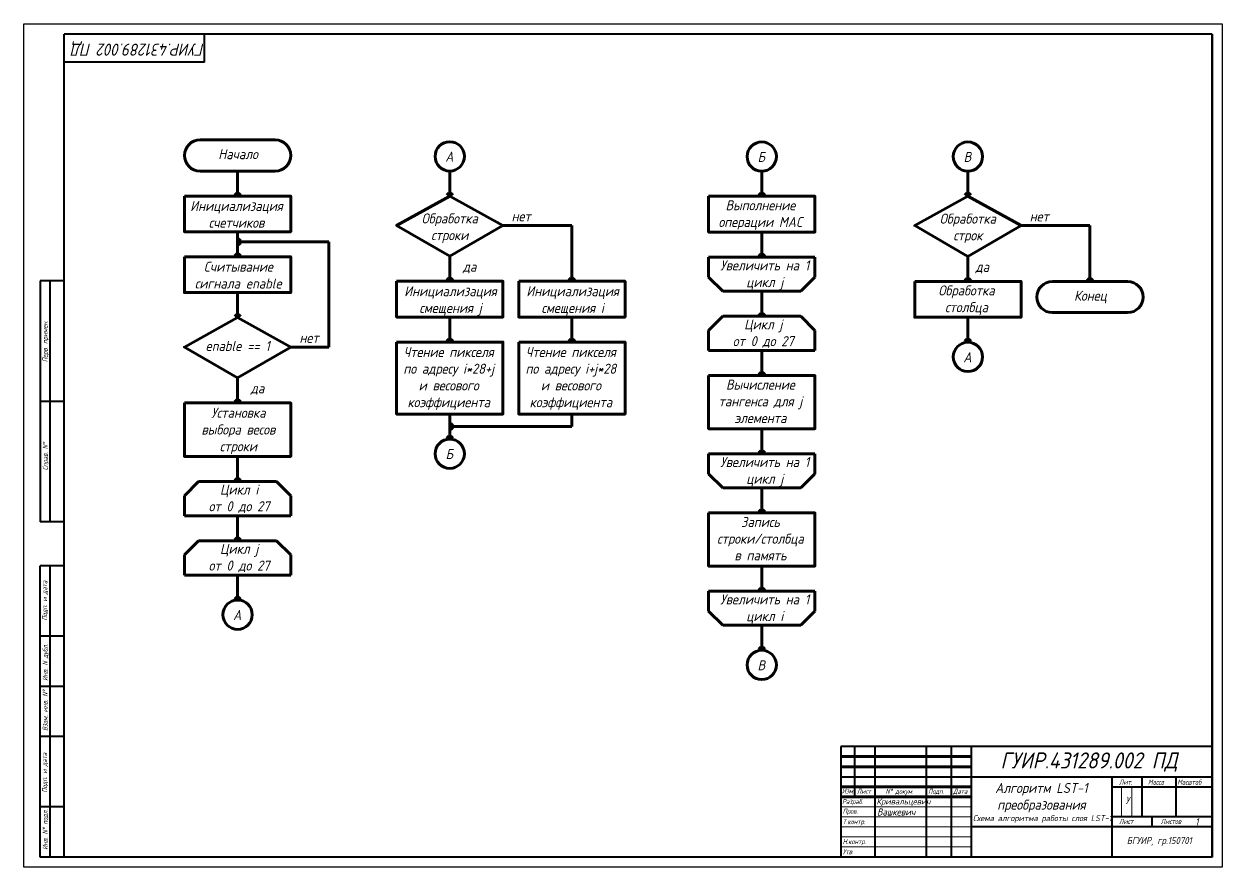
# Model space of a CAD drawing. Header units: millimetres. Extents: x -1351 to 2793, y -4756 to -707.
# Drawn here: x 1340 to 1937, y -1783 to -1363 of the extents above; entities that cross this region are included whole.
import ezdxf

# ---------------------------------------------------------------- set-up
doc = ezdxf.new("R2010")
doc.units = ezdxf.units.MM
doc.header["$LTSCALE"] = 0.5
doc.layers.get('0').update_dxf_attribs({"lineweight": 60})
doc.layers.get('Defpoints').update_dxf_attribs({"color": 5})
doc.layers.add('4-текст', color=7, linetype='Continuous', true_color=0x000000)
for name, color, linetype, lineweight in [('Основная', 7, 'Continuous', 40), ('текст', 7, 'Continuous', 30), ('тонкая', 7, 'Continuous', 20), ('Формат - толстая линия', 7, 'Continuous', 50)]:
    doc.layers.add(name, color=color, linetype=linetype, lineweight=lineweight)
doc.styles.get("Standard").update_dxf_attribs({"font": 'ISOCPEUI.TTF', "width": 0.9})
doc.styles.add('стиль1', font='romans.shx', dxfattribs={"width": 0.75, "oblique": 15, "height": 3.5})

msp = doc.modelspace()

# ---------------------------------------------------------------- linework, layer by layer
for p, q in [((1446.5, -1436.39), (1446.5, -1448.85)), ((1552.2, -1436.39), (1552.2, -1448.85)), ((1707.67, -1436.5), (1707.67, -1448.96)), ((1810.37, -1436.5), (1810.37, -1448.96)), ((1446.5, -1448.85), (1445.02, -1447.37)), ((1446.5, -1448.85), (1447.99, -1447.37)), ((1552.2, -1448.85), (1550.71, -1447.37)), ((1552.2, -1448.85), (1553.69, -1447.37)), ((1707.67, -1448.96), (1706.19, -1447.47)), ((1707.67, -1448.96), (1709.16, -1447.47)), ((1810.37, -1448.96), (1808.88, -1447.47)), ((1810.37, -1448.96), (1811.86, -1447.47)), ((1446.5, -1466.68), (1446.5, -1479.14)), ((1578.69, -1463.49), (1613.06, -1463.49)), ((1613.06, -1463.49), (1613.06, -1491.31)), ((1707.67, -1466.79), (1707.67, -1479.25)), ((1836.86, -1463.6), (1871.23, -1463.6)), ((1871.23, -1463.6), (1871.23, -1491.42)), ((1446.5, -1471.68), (1447.99, -1470.19)), ((1491.9, -1471.68), (1446.5, -1471.68)), ((1446.5, -1471.68), (1447.99, -1473.17)), ((1491.9, -1524.07), (1491.9, -1471.68)), ((1446.5, -1479.14), (1445.02, -1477.66)), ((1446.5, -1479.14), (1447.99, -1477.66)), ((1552.2, -1478.85), (1552.2, -1491.31)), ((1681.18, -1479.25), (1734.17, -1479.25)), ((1681.18, -1479.25), (1681.18, -1489.25)), ((1707.67, -1479.25), (1706.19, -1477.76)), ((1707.67, -1479.25), (1709.16, -1477.76)), ((1734.17, -1479.25), (1734.17, -1489.25)), ((1810.37, -1478.96), (1810.37, -1491.42)), ((1552.2, -1491.31), (1550.71, -1489.83)), ((1552.2, -1491.31), (1553.69, -1489.83)), ((1613.06, -1491.31), (1611.58, -1489.83)), ((1613.06, -1491.31), (1614.55, -1489.83)), ((1681.18, -1489.25), (1688.25, -1496.32)), ((1734.17, -1489.25), (1727.1, -1496.32)), ((1810.37, -1491.42), (1808.88, -1489.93)), ((1810.37, -1491.42), (1811.86, -1489.93)), ((1871.23, -1491.42), (1869.75, -1489.93)), ((1871.23, -1491.42), (1872.72, -1489.93)), ((1446.5, -1496.97), (1446.5, -1509.44)), ((1727.1, -1496.32), (1688.25, -1496.32)), ((1707.67, -1496.32), (1707.67, -1508.78)), ((1446.5, -1509.44), (1445.02, -1507.95)), ((1446.5, -1509.44), (1447.99, -1507.95)), ((1552.2, -1509.14), (1552.2, -1521.6)), ((1613.06, -1509.14), (1613.06, -1521.6)), ((1681.18, -1515.85), (1688.25, -1508.78)), ((1688.25, -1508.78), (1727.1, -1508.78)), ((1707.67, -1508.78), (1706.19, -1507.3)), ((1707.67, -1508.78), (1709.16, -1507.3)), ((1734.17, -1515.85), (1727.1, -1508.78)), ((1810.37, -1509.25), (1810.37, -1521.71)), ((1681.18, -1525.85), (1681.18, -1515.85)), ((1734.17, -1525.85), (1734.17, -1515.85)), ((1552.2, -1521.6), (1550.71, -1520.12)), ((1552.2, -1521.6), (1553.69, -1520.12)), ((1613.06, -1521.6), (1611.58, -1520.12)), ((1613.06, -1521.6), (1614.55, -1520.12)), ((1810.37, -1521.71), (1808.88, -1520.22)), ((1810.37, -1521.71), (1811.86, -1520.22)), ((1473, -1524.07), (1491.9, -1524.07)), ((1734.17, -1525.85), (1681.18, -1525.85)), ((1707.67, -1525.85), (1707.67, -1538.32)), ((1446.5, -1539.44), (1446.5, -1551.9)), ((1707.67, -1538.32), (1706.19, -1536.83)), ((1707.67, -1538.32), (1709.16, -1536.83)), ((1446.5, -1551.9), (1445.02, -1550.41)), ((1446.5, -1551.9), (1447.99, -1550.41)), ((1552.2, -1557.48), (1552.2, -1569.94)), ((1613.06, -1557.48), (1613.06, -1562.91)), ((1552.2, -1563.71), (1553.69, -1562.23)), ((1552.2, -1563.71), (1613.06, -1563.71)), ((1552.2, -1563.71), (1553.69, -1565.2)), ((1613.06, -1563.71), (1613.06, -1562.91)), ((1552.2, -1569.94), (1550.71, -1568.46)), ((1552.2, -1569.94), (1553.69, -1568.46)), ((1707.67, -1564.75), (1707.67, -1577.21)), ((1707.67, -1577.21), (1706.19, -1575.72)), ((1707.67, -1577.21), (1709.16, -1575.72)), ((1446.5, -1578.59), (1446.5, -1591.06)), ((1681.18, -1577.21), (1734.17, -1577.21)), ((1681.18, -1577.21), (1681.18, -1587.21)), ((1734.17, -1577.21), (1734.17, -1587.21)), ((1681.18, -1587.21), (1688.25, -1594.28)), ((1734.17, -1587.21), (1727.1, -1594.28)), ((1420.01, -1598.13), (1427.08, -1591.06)), ((1427.08, -1591.06), (1465.93, -1591.06)), ((1446.5, -1591.06), (1445.02, -1589.57)), ((1446.5, -1591.06), (1447.99, -1589.57)), ((1473, -1598.13), (1465.93, -1591.06)), ((1420.01, -1608.13), (1420.01, -1598.13)), ((1473, -1608.13), (1473, -1598.13)), ((1727.1, -1594.28), (1688.25, -1594.28)), ((1707.67, -1594.28), (1707.67, -1606.74)), ((1707.67, -1606.74), (1706.19, -1605.25)), ((1707.67, -1606.74), (1709.16, -1605.25)), ((1473, -1608.13), (1420.01, -1608.13)), ((1446.5, -1608.13), (1446.5, -1620.59)), ((1420.01, -1627.66), (1427.08, -1620.59)), ((1427.08, -1620.59), (1465.93, -1620.59)), ((1446.5, -1620.59), (1445.02, -1619.1)), ((1446.5, -1620.59), (1447.99, -1619.1)), ((1473, -1627.66), (1465.93, -1620.59)), ((1420.01, -1637.66), (1420.01, -1627.66)), ((1473, -1637.66), (1473, -1627.66)), ((1707.67, -1633.17), (1707.67, -1645.63)), ((1473, -1637.66), (1420.01, -1637.66)), ((1446.5, -1637.66), (1446.5, -1650.12)), ((1681.18, -1645.63), (1734.17, -1645.63)), ((1681.18, -1645.63), (1681.18, -1655.63)), ((1707.67, -1645.63), (1706.19, -1644.15)), ((1707.67, -1645.63), (1709.16, -1644.15)), ((1734.17, -1645.63), (1734.17, -1655.63)), ((1446.5, -1650.12), (1445.02, -1648.63)), ((1446.5, -1650.12), (1447.99, -1648.63)), ((1681.18, -1655.63), (1688.25, -1662.7)), ((1734.17, -1655.63), (1727.1, -1662.7)), ((1727.1, -1662.7), (1688.25, -1662.7)), ((1707.67, -1662.7), (1707.67, -1675.16)), ((1707.67, -1675.16), (1706.19, -1673.68)), ((1707.67, -1675.16), (1709.16, -1673.68)), ((1812.03, -1728.14), (1747.03, -1728.14)), ((1812.03, -1733.14), (1747.03, -1733.14)), ((1812.03, -1743.14), (1747.03, -1743.14)), ((1812.03, -1748.14), (1747.03, -1748.14)), ((1882.03, -1778.14), (1882.03, -1778.14))]:
    msp.add_line(p, q)
for points in [[(1465.25, -1436.39), (1427.75, -1436.39, -1), (1427.75, -1420.9, 0.414214)], [(1427.75, -1420.9), (1465.25, -1420.9, -1), (1465.25, -1436.39, 0.414214)], [(1889.98, -1506.91), (1852.48, -1506.91, -1), (1852.48, -1491.42, 0.414214)], [(1852.48, -1491.42), (1889.98, -1491.42, -1), (1889.98, -1506.91, 0.414214)]]:
    msp.add_lwpolyline(points, format="xyb")
for points in [[(1420.01, -1448.85), (1473, -1448.85), (1473, -1466.68), (1420.01, -1466.68)], [(1552.2, -1448.85), (1578.69, -1463.49), (1552.2, -1478.85), (1525.7, -1463.49)], [(1681.18, -1448.96), (1734.17, -1448.96), (1734.17, -1466.79), (1681.18, -1466.79)], [(1810.37, -1448.96), (1836.86, -1463.6), (1810.37, -1478.96), (1783.88, -1463.6)], [(1420.01, -1479.14), (1473, -1479.14), (1473, -1496.97), (1420.01, -1496.97)], [(1525.7, -1491.31), (1578.69, -1491.31), (1578.69, -1509.14), (1525.7, -1509.14)], [(1586.57, -1491.31), (1639.56, -1491.31), (1639.56, -1509.14), (1586.57, -1509.14)], [(1783.88, -1491.42), (1836.86, -1491.42), (1836.86, -1509.25), (1783.88, -1509.25)], [(1446.5, -1509.44), (1473, -1524.07), (1446.5, -1539.44), (1420.01, -1524.07)], [(1525.7, -1521.6), (1578.69, -1521.6), (1578.69, -1557.48), (1525.7, -1557.48)], [(1586.57, -1521.6), (1639.56, -1521.6), (1639.56, -1557.48), (1586.57, -1557.48)], [(1681.18, -1538.32), (1734.17, -1538.32), (1734.17, -1564.75), (1681.18, -1564.75)], [(1420.01, -1551.9), (1473, -1551.9), (1473, -1578.59), (1420.01, -1578.59)], [(1681.18, -1606.74), (1734.17, -1606.74), (1734.17, -1633.17), (1681.18, -1633.17)]]:
    msp.add_lwpolyline(points, close=True)
for centre in [(1552.2, -1429.09), (1707.67, -1429.2), (1810.37, -1429.2), (1810.37, -1529.01), (1552.2, -1577.24), (1446.5, -1657.42), (1707.67, -1682.47)]:
    msp.add_circle(centre, 7.3)
at = {"layer": 'Defpoints'}
for p, q in [((1340.03, -1783.14), (1340.03, -1363.14)), ((1340.03, -1363.14), (1937.03, -1363.14)), ((1937.03, -1363.14), (1937.03, -1783.14)), ((1937.03, -1783.14), (1340.03, -1783.14))]:
    msp.add_line(p, q, dxfattribs=at)
at = {"layer": 'Основная'}
for p, q in [((1360.03, -1738.14), (1360.03, -1368.14)), ((1932.03, -1368.14), (1360.03, -1368.14)), ((1430.03, -1382.14), (1430.03, -1368.14)), ((1430.03, -1382.14), (1360.03, -1382.14)), ((1348.03, -1491.14), (1348.03, -1611.14)), ((1360.03, -1491.14), (1348.03, -1491.14)), ((1353.03, -1611.14), (1353.03, -1491.14)), ((1360.03, -1551.14), (1348.03, -1551.14)), ((1360.03, -1611.14), (1348.03, -1611.14)), ((1348.03, -1778.14), (1348.03, -1633.14)), ((1360.03, -1633.14), (1348.03, -1633.14)), ((1353.03, -1778.14), (1353.03, -1633.14)), ((1360.03, -1668.14), (1348.03, -1668.14)), ((1360.03, -1693.14), (1348.03, -1693.14)), ((1360.03, -1718.14), (1348.03, -1718.14)), ((1747.03, -1723.14), (1747.03, -1778.14)), ((1932.03, -1723.14), (1747.03, -1723.14)), ((1754.03, -1748.14), (1754.03, -1723.14)), ((1764.03, -1723.14), (1764.03, -1778.14)), ((1789.8, -1778.14), (1789.8, -1723.14)), ((1802.03, -1723.14), (1802.03, -1778.14)), ((1812.03, -1723.14), (1812.03, -1778.14)), ((1360.03, -1778.14), (1360.03, -1738.14)), ((1747.03, -1738.14), (1932.03, -1738.14)), ((1882.03, -1738.14), (1882.03, -1778.14)), ((1882.03, -1743.14), (1932.03, -1743.14)), ((1897.03, -1738.14), (1897.03, -1758.14)), ((1914.03, -1738.14), (1914.03, -1758.14)), ((1360.03, -1753.14), (1348.03, -1753.14)), ((1932.03, -1758.14), (1882.03, -1758.14)), ((1902.03, -1758.14), (1902.03, -1763.14)), ((1932.03, -1763.14), (1812.03, -1763.14)), ((1932.03, -1778.14), (1348.03, -1778.14))]:
    msp.add_line(p, q, dxfattribs=at)
at = {"layer": 'тонкая'}
for p, q in [((1887.01, -1743.34), (1887.01, -1758.14)), ((1892.09, -1743.34), (1892.09, -1758.14)), ((1747.03, -1753.14), (1812.03, -1753.14)), ((1812.03, -1758.14), (1747.03, -1758.14)), ((1812.03, -1763.14), (1747.03, -1763.14))]:
    msp.add_line(p, q, dxfattribs=at)
for points in [[(1747.03, -1768.14), (1812.03, -1768.14)], [(1747.03, -1773.14), (1812.03, -1773.14)]]:
    msp.add_lwpolyline(points, dxfattribs=at)
at = {"layer": 'Формат - толстая линия'}
msp.add_line((1932.03, -1778.14), (1932.03, -1368.14), dxfattribs=at)

# ---------------------------------------------------------------- texts
at = {"layer": '4-текст', "insert": (1430.03, -1371.7), "char_height": 6, "attachment_point": 7, "rotation": 180}
msp.add_mtext_dynamic_manual_height_columns('{\\fISOCPEUR|b0|i1|c204|p34;ГУИР}.{\\fISOCPEUR|b0|i1|c204|p34;431289}.00{\\fISOCPEUR|b0|i1|c204|p34;2 ПД}', width=71.1103, gutter_width=50, heights=[0], dxfattribs=at)
at = {"layer": '4-текст', "attachment_point": 1}
for s, width, insert, char_height in [('\\pxqc;{\\fISOCPEUR|b0|i1|c204|p34;Начало}', 27.0464, (1433.19, -1425.49), 5), ('\\pxqc;{\\fISOCPEUR|b0|i1|c204|p34;А}', 7.8245, (1548.06, -1426.74), 5), ('\\pxqc;{\\fISOCPEUR|b0|i1|c204|p34;Б}', 7.8245, (1703.53, -1426.85), 5), ('\\pxqc;{\\fISOCPEUR|b0|i1|c204|p34;В}', 7.8245, (1806.23, -1426.85), 5), ('\\pxqc;{\\fISOCPEUR|b0|i1|c204|p34;Инициализация\\Pсчетчиков}', 27.0464, (1432.43, -1451.3), 5), ('\\pxqc;{\\fISOCPEUR|b0|i1|c204|p34;Выполнение операции }MAC', 45.771, (1684.12, -1450.94), 5), ('\\pxqc;{\\fISOCPEUR|b0|i1|c204|p34;Обработка\\Pстроки}', 49.8839, (1527.25, -1457.52), 5), ('\\pxqc;{\\fISOCPEUR|b0|i1|c204|p34;нет}', 14.367, (1580.61, -1456.43), 5), ('\\pxqc;{\\fISOCPEUR|b0|i1|c204|p34;Обработка\\Pстрок}', 49.8839, (1785.42, -1457.62), 5), ('\\pxqc;{\\fISOCPEUR|b0|i1|c204|p34;нет}', 14.367, (1838.78, -1456.53), 5), ('\\pxqc;{\\fISOCPEUR|b0|i1|c204|p34;Считывание сигнала }enable', 49.8839, (1421.93, -1481.59), 5), ('\\pxqc;{\\fISOCPEUR|b0|i1|c204|p34;да}', 14.367, (1554.91, -1481.54), 5), ('\\pxqc;{\\fISOCPEUR|b0|i1|c204|p34;Увеличить на 1 \\Pцикл }j', 49.8839, (1684.23, -1480.93), 5), ('\\pxqc;{\\fISOCPEUR|b0|i1|c204|p34;да}', 14.367, (1810.37, -1481.64), 5), ('\\pxqc;{\\fISOCPEUR|b0|i1|c204|p34;Инициализация смещения }j', 49.8839, (1527.63, -1493.76), 5), ('\\pxqc;{\\fISOCPEUR|b0|i1|c204|p34;Инициализация смещения }i', 49.8839, (1588.49, -1493.76), 5), ('\\pxqc;{\\fISOCPEUR|b0|i1|c204|p34;Обработка столбца}', 45.771, (1786.81, -1493.4), 5), ('\\pxqc;{\\fISOCPEUR|b0|i1|c204|p34;Конец}', 27.0464, (1857.92, -1496.01), 5), ('\\pxqc;{\\fISOCPEUR|b0|i1|c204|p34;Цикл }j{\\fISOCPEUR|b0|i1|c204|p34; \\Pот }0 {\\fISOCPEUR|b0|i1|c204|p34;до 27}', 49.8839, (1683.48, -1510.32), 5), ('\\pxqc;enable == 1', 49.8839, (1421.55, -1521.02), 5), ('\\pxqc;{\\fISOCPEUR|b0|i1|c204|p34;нет}', 14.367, (1474.92, -1517.01), 5), ('\\pxqc;{\\fISOCPEUR|b0|i1|c204|p34;Чтение пикселя }\\P{\\fISOCPEUR|b0|i1|c204|p34;по адресу }i*28+j{\\fISOCPEUR|b0|i1|c204|p34;\\Pи весового коэффициента}', 49.8298, (1526.77, -1524.05), 5), ('\\pxqc;{\\fISOCPEUR|b0|i1|c204|p34;Чтение пикселя }\\P{\\fISOCPEUR|b0|i1|c204|p34;по адресу }i+j{\\fISOCPEUR|b0|i1|c204|p34;*28 и весового коэффициента}', 49.8298, (1587.64, -1524.05), 5), ('\\pxqc;{\\fISOCPEUR|b0|i1|c204|p34;А}', 7.8245, (1806.23, -1526.67), 5), ('\\pxqc;{\\fISOCPEUR|b0|i1|c204|p34;да}', 14.367, (1449.22, -1542.12), 5), ('\\pxqc;{\\fISOCPEUR|b0|i1|c204|p34;Вычисление тангенса для }j{\\fISOCPEUR|b0|i1|c204|p34; элемента}', 45.771, (1684.12, -1540.3), 5), ('\\pxqc;{\\fISOCPEUR|b0|i1|c204|p34;Установка\\Pвыбора весов строки}', 49.8839, (1421.93, -1554.35), 5), ('\\pxqc;{\\fISOCPEUR|b0|i1|c204|p34;Б}', 7.8245, (1548.06, -1574.9), 5), ('\\pxqc;{\\fISOCPEUR|b0|i1|c204|p34;Увеличить на 1 \\Pцикл }j', 49.8839, (1684.23, -1578.88), 5), ('\\pxqc;{\\fISOCPEUR|b0|i1|c204|p34;Цикл }i{\\fISOCPEUR|b0|i1|c204|p34; \\Pот }0 {\\fISOCPEUR|b0|i1|c204|p34;до 27}', 49.8839, (1422.31, -1592.59), 5), ('\\pxqc;{\\fISOCPEUR|b0|i1|c204|p34;Запись строки}/{\\fISOCPEUR|b0|i1|c204|p34;столбца\\Pв память}', 45.771, (1684.12, -1608.72), 5), ('\\pxqc;{\\fISOCPEUR|b0|i1|c204|p34;Цикл }j{\\fISOCPEUR|b0|i1|c204|p34; \\Pот }0 {\\fISOCPEUR|b0|i1|c204|p34;до 27}', 49.8839, (1422.31, -1622.12), 5), ('\\pxqc;{\\fISOCPEUR|b0|i1|c204|p34;Увеличить на 1 \\Pцикл }i', 49.8839, (1684.23, -1647.31), 5), ('\\pxqc;{\\fISOCPEUR|b0|i1|c204|p34;А}', 7.8245, (1442.36, -1655.07), 5), ('\\pxqc;{\\fISOCPEUR|b0|i1|c204|p34;В}', 7.8245, (1703.53, -1680.12), 5), ('{\\fISOCPEUR|b0|i1|c204|p34;ГУИР}.{\\fISOCPEUR|b0|i1|c204|p34;431289}.00{\\fISOCPEUR|b0|i1|c204|p34;2 ПД}', 94.9608, (1826.63, -1726.03), 8), ('\\pxqc;{\\fISOCPEUR|b0|i1|c204|p34;Алгоритм }LST-1{\\fISOCPEUR|b0|i1|c204|p34; преобразования}', 70, (1812.03, -1741.24), 5), ('{\\fISOCPEUR|b0|i1|c204|p34;Кривальцевич}', 23, (1764.85, -1748.96), 3), ('У', 23, (1888.99, -1748.16), 3.5), ('{\\fISOCPEUR|b0|i1|c204|p34;Вашкевич}', 23, (1765.18, -1753.97), 3.5), ('{\\fISOCPEUR|b0|i1|c204|p34;Схема алгоритма работы слоя }LST-1', 67.7137, (1812.92, -1757.28), 3), ('1', 23, (1923.73, -1758.85), 3.5), ('{\\fISOCPEUR|b0|i1|c204|p34;БГУИР}, {\\fISOCPEUR|b0|i1|c204|p34;гр}.{\\fISOCPEUR|b0|i1|c204|p34;1}50701', 42.0659, (1889.53, -1768.19), 3.5)]:
    msp.add_mtext_dynamic_manual_height_columns(s, width=width, gutter_width=50, heights=[0], dxfattribs=dict(at, insert=insert, char_height=char_height))
at = {"layer": 'текст', "style": 'стиль1', "oblique": 15, "width": 0.75}
for s, p in [('Перв. примен.', (1351.78, -1531.62)), ('Справ. N%%d', (1351.93, -1585.51)), ('Подп. и дата', (1351.6, -1660.36)), ('Инв. N дубл.', (1351.84, -1690.39)), ('Взам. инв. N%%d', (1351.84, -1715.32)), ('Подп. и дата', (1351.55, -1746.1)), ('Инв. N%%d подл.', (1351.84, -1774.57))]:
    msp.add_text(s, height=2.5, rotation=90, dxfattribs=at).set_placement(p)
for s, p in [('Лит.', (1885.74, -1742.07)), ('Масса', (1900.12, -1742.07)), ('Масштаб', (1914.71, -1742.07)), ('Изм', (1747.57, -1746.52)), ('Лист', (1755.05, -1746.67)), ('N%%d докум. ', (1769.33, -1746.67)), ('Подп.', (1790.58, -1746.67)), ('Дата', (1803.03, -1746.67)), ('Разраб.', (1747.69, -1751.77)), ('Пров.', (1747.99, -1756.61)), ('Т.контр.', (1747.99, -1761.8)), ('Лист', (1885.74, -1761.68)), ('Листов', (1906.47, -1761.68)), ('Н.контр.', (1747.99, -1771.72)), ('Утв.', (1747.99, -1776.74))]:
    msp.add_text(s, height=2.5, dxfattribs=at).set_placement(p)

doc.saveas('drawing.dxf')
